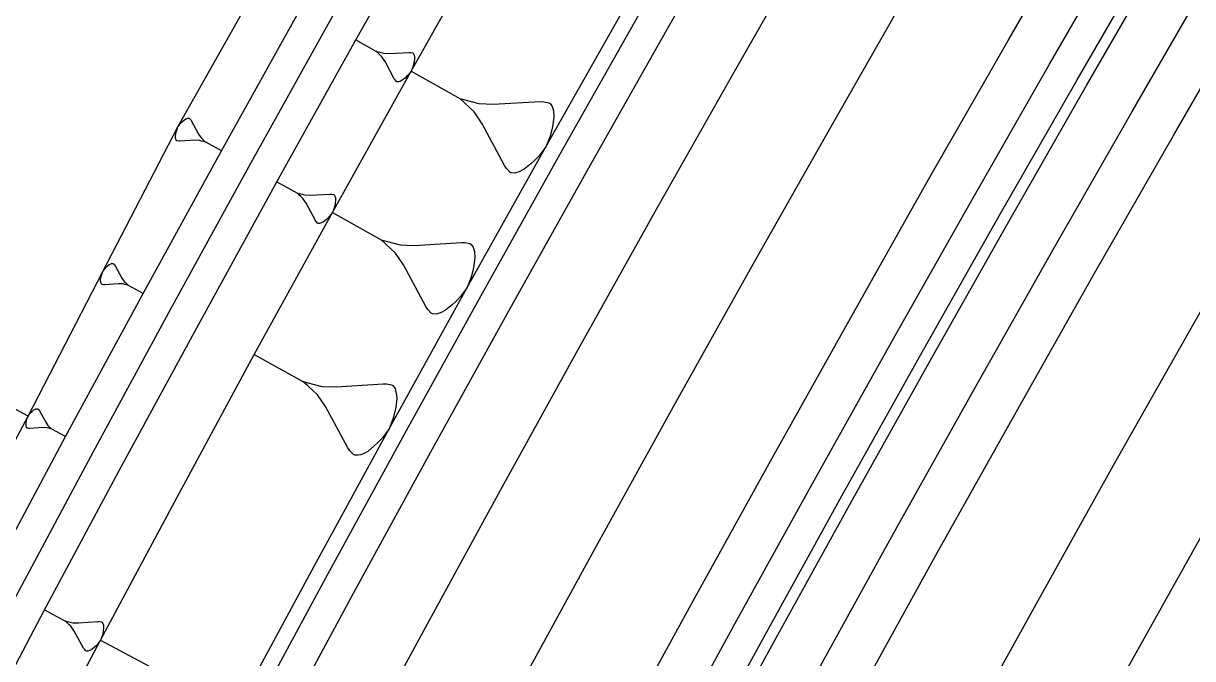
# Model space of a CAD drawing. Extents: x 386614 to 387594, y 803230 to 804419.
# Drawn here: x 387253.57 to 387290.4, y 804059.15 to 804079.15 of the extents above; entities that cross this region are included whole.
import ezdxf

# ---------------------------------------------------------------- set-up
doc = ezdxf.new("R2010")
doc.units = 0
doc.layers.get('0').update_dxf_attribs({"linetype": 'CONTINUOUS'})

msp = doc.modelspace()

# ---------------------------------------------------------------- linework, layer by layer
at = {"color": 7}
for p, q in [((387264.0441, 804078.6297), (387264.6731, 804078.276)), ((387264.6731, 804078.276), (387264.7551, 804078.2535)), ((387264.7349, 804078.2176), (387264.6731, 804078.276)), ((387264.7967, 804078.1592), (387264.7349, 804078.2176)), ((387264.7551, 804078.2535), (387264.8371, 804078.231)), ((387264.8585, 804078.1008), (387264.7967, 804078.1592)), ((387264.8371, 804078.231), (387264.9191, 804078.2086)), ((387264.9618, 804077.948), (387264.8585, 804078.1008)), ((387264.9191, 804078.2086), (387265.1033, 804078.1996)), ((387265.2494, 804077.4078), (387264.9618, 804077.948)), ((387265.1033, 804078.1996), (387265.7143, 804078.2345)), ((387265.7143, 804078.2345), (387265.7604, 804078.2323)), ((387265.7604, 804078.2323), (387265.8244, 804078.2199)), ((387265.8244, 804078.2199), (387265.8423, 804078.2098)), ((387265.8423, 804078.2098), (387265.8682, 804078.1717)), ((387265.875, 804077.9313), (387265.8626, 804077.8673)), ((387265.8682, 804078.1717), (387265.876, 804078.1436)), ((387265.8895, 804078.0414), (387265.875, 804077.9313)), ((387265.876, 804078.1436), (387265.8839, 804078.1155)), ((387265.8839, 804078.1155), (387265.8895, 804078.0414)), ((387265.7874, 804077.6494), (387265.6987, 804077.5337)), ((387265.8402, 804077.7853), (387265.7874, 804077.6494)), ((387265.7874, 804077.6494), (387267.318, 804076.7886)), ((387265.8626, 804077.8673), (387265.8402, 804077.7853)), ((387265.2753, 804077.3696), (387265.2494, 804077.4078)), ((387265.3191, 804077.3213), (387265.2753, 804077.3696)), ((387265.337, 804077.3112), (387265.3191, 804077.3213)), ((387265.3831, 804077.309), (387265.337, 804077.3112)), ((387265.4112, 804077.3169), (387265.3831, 804077.309)), ((387265.4392, 804077.3247), (387265.4112, 804077.3169)), ((387265.5055, 804077.3584), (387265.4392, 804077.3247)), ((387265.592, 804077.4281), (387265.5055, 804077.3584)), ((387265.6403, 804077.4719), (387265.592, 804077.4281)), ((387265.6987, 804077.5337), (387265.6403, 804077.4719)), ((387267.318, 804076.7886), (387267.5176, 804076.734)), ((387267.4684, 804076.6465), (387267.318, 804076.7886)), ((387267.6187, 804076.5044), (387267.4684, 804076.6465)), ((387267.5176, 804076.734), (387267.7171, 804076.6794)), ((387267.7691, 804076.3623), (387267.6187, 804076.5044)), ((387267.7171, 804076.6794), (387267.9166, 804076.6247)), ((387267.9166, 804076.6247), (387268.3649, 804076.6029)), ((387268.3649, 804076.6029), (387269.8517, 804076.6878)), ((387269.8517, 804076.6878), (387269.9637, 804076.6824)), ((387269.9637, 804076.6824), (387270.1195, 804076.6523)), ((387270.1195, 804076.6523), (387270.1633, 804076.6278)), ((387270.1633, 804076.6278), (387270.2261, 804076.5348)), ((387270.2261, 804076.5348), (387270.2453, 804076.4665)), ((387270.2453, 804076.4665), (387270.2644, 804076.3982)), ((387258.5914, 804076.0692), (387258.6588, 804076.1241)), ((387258.6588, 804076.1241), (387258.7105, 804076.1507)), ((387258.7105, 804076.1507), (387258.7324, 804076.1569)), ((387258.7324, 804076.1569), (387258.7544, 804076.1632)), ((387258.7544, 804076.1632), (387258.7904, 804076.1616)), ((387258.7904, 804076.1616), (387258.8045, 804076.1538)), ((387258.8045, 804076.1538), (387258.839, 804076.1161)), ((387258.839, 804076.1161), (387258.8594, 804076.0864)), ((387268.0206, 804075.9907), (387267.7691, 804076.3623)), ((387270.2781, 804076.2178), (387270.2426, 804075.9499)), ((387270.2644, 804076.3982), (387270.2781, 804076.2178)), ((387258.3718, 804075.6743), (387258.3812, 804075.7245)), ((387258.3812, 804075.7245), (387258.3985, 804075.7888)), ((387258.3985, 804075.7888), (387258.4393, 804075.8953)), ((387258.4393, 804075.8953), (387258.5083, 804075.9862)), ((387258.5083, 804075.9862), (387258.5537, 804076.0348)), ((387258.5537, 804076.0348), (387258.5914, 804076.0692)), ((387258.8594, 804076.0864), (387259.0865, 804075.6647)), ((387268.7204, 804074.6761), (387268.0206, 804075.9907)), ((387270.2126, 804075.7942), (387270.1579, 804075.5946)), ((387270.2426, 804075.9499), (387270.2126, 804075.7942)), ((387258.3608, 804075.5881), (387258.3718, 804075.6743)), ((387258.3654, 804075.5302), (387258.3608, 804075.5881)), ((387258.3717, 804075.5082), (387258.3654, 804075.5302)), ((387258.378, 804075.4863), (387258.3717, 804075.5082)), ((387258.3983, 804075.4565), (387258.378, 804075.4863)), ((387258.4124, 804075.4486), (387258.3983, 804075.4565)), ((387258.4626, 804075.4392), (387258.4124, 804075.4486)), ((387258.4986, 804075.4376), (387258.4626, 804075.4392)), ((387258.9767, 804075.4672), (387258.4986, 804075.4376)), ((387259.1209, 804075.4609), (387258.9767, 804075.4672)), ((387259.0865, 804075.6647), (387259.1679, 804075.5455)), ((387259.1851, 804075.4436), (387259.1209, 804075.4609)), ((387259.1679, 804075.5455), (387259.2165, 804075.5)), ((387259.2494, 804075.4264), (387259.1851, 804075.4436)), ((387259.2165, 804075.5), (387259.2651, 804075.4546)), ((387259.3136, 804075.4091), (387259.2494, 804075.4264)), ((387259.2651, 804075.4546), (387259.3136, 804075.4091)), ((387259.8072, 804075.1346), (387259.3136, 804075.4091)), ((387270.1579, 804075.5946), (387270.0295, 804075.2639)), ((387270.0295, 804075.2639), (387269.8136, 804074.9824)), ((387268.7833, 804074.5832), (387268.7204, 804074.6761)), ((387269.554, 804074.7254), (387269.3436, 804074.5559)), ((387269.6715, 804074.832), (387269.554, 804074.7254)), ((387269.8136, 804074.9824), (387269.6715, 804074.832)), ((387268.8899, 804074.4657), (387268.7833, 804074.5832)), ((387268.9336, 804074.4411), (387268.8899, 804074.4657)), ((387269.0457, 804074.4356), (387268.9336, 804074.4411)), ((387269.114, 804074.4548), (387269.0457, 804074.4356)), ((387269.1823, 804074.4739), (387269.114, 804074.4548)), ((387269.3436, 804074.5559), (387269.1823, 804074.4739)), ((387261.5551, 804074.1626), (387262.1858, 804073.8119)), ((387262.1858, 804073.8119), (387262.2679, 804073.7899)), ((387262.2479, 804073.7538), (387262.1858, 804073.8119)), ((387262.31, 804073.6957), (387262.2479, 804073.7538)), ((387262.2679, 804073.7899), (387262.35, 804073.7678)), ((387262.372, 804073.6376), (387262.31, 804073.6957)), ((387262.35, 804073.7678), (387262.4321, 804073.7457)), ((387262.4761, 804073.4854), (387262.372, 804073.6376)), ((387262.4321, 804073.7457), (387262.6164, 804073.7377)), ((387262.6164, 804073.7377), (387263.2272, 804073.7755)), ((387263.2272, 804073.7755), (387263.2733, 804073.7734)), ((387263.2733, 804073.7734), (387263.3373, 804073.7614)), ((387263.3373, 804073.7614), (387263.3554, 804073.7514)), ((387263.3554, 804073.7514), (387263.3814, 804073.7133)), ((387263.3814, 804073.7133), (387263.3894, 804073.6853)), ((387263.4034, 804073.5831), (387263.3893, 804073.473)), ((387263.3894, 804073.6853), (387263.3974, 804073.6572)), ((387263.3974, 804073.6572), (387263.4034, 804073.5831)), ((387262.7663, 804072.9465), (387262.4761, 804073.4854)), ((387263.3031, 804073.1907), (387263.2149, 804073.0745)), ((387263.3552, 804073.3268), (387263.3031, 804073.1907)), ((387263.3031, 804073.1907), (387264.8353, 804072.3386)), ((387263.3773, 804073.4089), (387263.3552, 804073.3268)), ((387263.3893, 804073.473), (387263.3773, 804073.4089)), ((387262.7923, 804072.9085), (387262.7663, 804072.9465)), ((387262.8363, 804072.8604), (387262.7923, 804072.9085)), ((387262.8543, 804072.8504), (387262.8363, 804072.8604)), ((387262.9004, 804072.8484), (387262.8543, 804072.8504)), ((387262.9284, 804072.8564), (387262.9004, 804072.8484)), ((387262.9565, 804072.8644), (387262.9284, 804072.8564)), ((387263.0226, 804072.8984), (387262.9565, 804072.8644)), ((387263.1087, 804072.9684), (387263.0226, 804072.8984)), ((387263.1568, 804073.0125), (387263.1087, 804072.9684)), ((387263.2149, 804073.0745), (387263.1568, 804073.0125)), ((387264.8353, 804072.3386), (387265.0348, 804072.285)), ((387264.9861, 804072.1974), (387264.8353, 804072.3386)), ((387265.1369, 804072.0563), (387264.9861, 804072.1974)), ((387265.0348, 804072.285), (387265.2343, 804072.2314)), ((387265.2877, 804071.9151), (387265.1369, 804072.0563)), ((387265.2343, 804072.2314), (387265.4337, 804072.1778)), ((387265.4337, 804072.1778), (387265.8813, 804072.1582)), ((387265.8813, 804072.1582), (387267.3653, 804072.25)), ((387267.3653, 804072.25), (387267.4772, 804072.2451)), ((387267.4772, 804072.2451), (387267.6329, 804072.2158)), ((387267.6329, 804072.2158), (387267.6767, 804072.1915)), ((387267.6767, 804072.1915), (387267.7399, 804072.099)), ((387267.7399, 804072.099), (387267.7593, 804072.0309)), ((387265.5405, 804071.5453), (387265.2877, 804071.9151)), ((387267.7933, 804071.7828), (387267.7591, 804071.5152)), ((387267.7593, 804072.0309), (387267.7788, 804071.9628)), ((387267.7788, 804071.9628), (387267.7933, 804071.7828)), ((387256.0356, 804071.243), (387256.0728, 804071.3415)), ((387256.0728, 804071.3415), (387256.1361, 804071.4257)), ((387256.1361, 804071.4257), (387256.1778, 804071.4707)), ((387256.1778, 804071.4707), (387256.2124, 804071.5027)), ((387256.2124, 804071.5027), (387256.2744, 804071.5536)), ((387256.2744, 804071.5536), (387256.322, 804071.5784)), ((387256.322, 804071.5784), (387256.3423, 804071.5843)), ((387256.3423, 804071.5843), (387256.3625, 804071.5902)), ((387256.3625, 804071.5902), (387256.3958, 804071.5889)), ((387256.3958, 804071.5889), (387256.4088, 804071.5817)), ((387256.4088, 804071.5817), (387256.4408, 804071.5471)), ((387256.4408, 804071.5471), (387256.4597, 804071.5197)), ((387256.4597, 804071.5197), (387256.6712, 804071.1315)), ((387266.2455, 804070.2362), (387265.5405, 804071.5453)), ((387267.7299, 804071.3595), (387267.6763, 804071.16)), ((387267.7591, 804071.5152), (387267.7299, 804071.3595)), ((387256.0017, 804071.0576), (387256.0115, 804071.1373)), ((387256.0063, 804071.0041), (387256.0017, 804071.0576)), ((387256.0121, 804070.9839), (387256.0063, 804071.0041)), ((387256.0115, 804071.1373), (387256.0199, 804071.1836)), ((387256.018, 804070.9637), (387256.0121, 804070.9839)), ((387256.0369, 804070.9363), (387256.018, 804070.9637)), ((387256.0199, 804071.1836), (387256.0356, 804071.243)), ((387256.05, 804070.9291), (387256.0369, 804070.9363)), ((387256.5707, 804070.9487), (387256.1296, 804070.9193)), ((387256.7038, 804070.9435), (387256.5707, 804070.9487)), ((387256.6712, 804071.1315), (387256.7469, 804071.0218)), ((387256.7632, 804070.9279), (387256.7038, 804070.9435)), ((387256.7469, 804071.0218), (387256.7919, 804070.9801)), ((387256.7919, 804070.9801), (387256.837, 804070.9383)), ((387256.837, 804070.9383), (387256.882, 804070.8966)), ((387267.6763, 804071.16), (387267.5496, 804070.8292)), ((387256.0963, 804070.9206), (387256.05, 804070.9291)), ((387256.1296, 804070.9193), (387256.0963, 804070.9206)), ((387256.8226, 804070.9122), (387256.7632, 804070.9279)), ((387256.882, 804070.8966), (387256.8226, 804070.9122)), ((387257.3388, 804070.6454), (387256.882, 804070.8966)), ((387267.5496, 804070.8292), (387267.3355, 804070.5471)), ((387266.3087, 804070.1437), (387266.2455, 804070.2362)), ((387267.0775, 804070.2894), (387266.8682, 804070.1192)), ((387267.1943, 804070.3964), (387267.0775, 804070.2894)), ((387267.3355, 804070.5471), (387267.1943, 804070.3964)), ((387266.4157, 804070.0269), (387266.3087, 804070.1437)), ((387266.4595, 804070.0025), (387266.4157, 804070.0269)), ((387266.5714, 804069.9976), (387266.4595, 804070.0025)), ((387266.6395, 804070.0171), (387266.5714, 804069.9976)), ((387266.7076, 804070.0365), (387266.6395, 804070.0171)), ((387266.8682, 804070.1192), (387266.7076, 804070.0365)), ((387260.8439, 804068.7181), (387262.3763, 804067.8754)), ((387262.3763, 804067.8754), (387262.5755, 804067.8229)), ((387262.5274, 804067.7354), (387262.3763, 804067.8754)), ((387262.6785, 804067.5953), (387262.5274, 804067.7354)), ((387262.5755, 804067.8229), (387262.7748, 804067.7704)), ((387262.7748, 804067.7704), (387262.974, 804067.7179)), ((387262.974, 804067.7179), (387263.4205, 804067.7004)), ((387263.4205, 804067.7004), (387264.9003, 804067.7991)), ((387264.9003, 804067.7991), (387265.012, 804067.7947)), ((387265.012, 804067.7947), (387265.1674, 804067.7663)), ((387265.1674, 804067.7663), (387265.2112, 804067.7422)), ((387265.2112, 804067.7422), (387265.2747, 804067.6503)), ((387265.2747, 804067.6503), (387265.2944, 804067.5824)), ((387253.7185, 804066.7824), (387252.609, 804067.3856)), ((387262.8295, 804067.4552), (387262.6785, 804067.5953)), ((387263.0835, 804067.0875), (387262.8295, 804067.4552)), ((387265.2944, 804067.5824), (387265.3141, 804067.5146)), ((387265.3294, 804067.3351), (387265.2966, 804067.068)), ((387265.3141, 804067.5146), (387265.3294, 804067.3351)), ((387253.7756, 804066.8615), (387253.8142, 804066.9035)), ((387253.8142, 804066.9035), (387253.8462, 804066.9334)), ((387253.8462, 804066.9334), (387253.9035, 804066.9809)), ((387253.9035, 804066.9809), (387253.9476, 804067.0041)), ((387253.9476, 804067.0041), (387253.9664, 804067.0097)), ((387253.9664, 804067.0097), (387253.9851, 804067.0152)), ((387253.9851, 804067.0152), (387254.016, 804067.0142)), ((387254.016, 804067.0142), (387254.0282, 804067.0076)), ((387254.0282, 804067.0076), (387254.058, 804066.9756)), ((387254.058, 804066.9756), (387254.0757, 804066.9502)), ((387254.0757, 804066.9502), (387254.2738, 804066.5907)), ((387263.7929, 804065.785), (387263.0835, 804067.0875)), ((387265.2682, 804066.9126), (387265.2157, 804066.7134)), ((387265.2966, 804067.068), (387265.2682, 804066.9126)), ((387253.6525, 804066.5192), (387253.6612, 804066.5932)), ((387253.657, 804066.4695), (387253.6525, 804066.5192)), ((387253.6612, 804066.5932), (387253.6689, 804066.6362)), ((387253.6689, 804066.6362), (387253.6832, 804066.6914)), ((387253.6832, 804066.6914), (387253.7172, 804066.7831)), ((387253.7172, 804066.7831), (387253.7756, 804066.8615)), ((387254.2738, 804066.5907), (387254.3445, 804066.4893)), ((387265.2157, 804066.7134), (387265.0909, 804066.3828)), ((387253.6625, 804066.4508), (387253.657, 804066.4695)), ((387253.6681, 804066.432), (387253.6625, 804066.4508)), ((387253.6858, 804066.4067), (387253.6681, 804066.432)), ((387253.6979, 804066.4001), (387253.6858, 804066.4067)), ((387253.741, 804066.3924), (387253.6979, 804066.4001)), ((387253.7719, 804066.3913), (387253.741, 804066.3924)), ((387254.1813, 804066.4206), (387253.7719, 804066.3913)), ((387254.3049, 804066.4164), (387254.1813, 804066.4206)), ((387254.3601, 804066.4021), (387254.3049, 804066.4164)), ((387254.3445, 804066.4893), (387254.3865, 804066.4507)), ((387254.4153, 804066.3878), (387254.3601, 804066.4021)), ((387254.3865, 804066.4507), (387254.4285, 804066.4121)), ((387254.4705, 804066.3735), (387254.4153, 804066.3878)), ((387254.4285, 804066.4121), (387254.4705, 804066.3735)), ((387254.8958, 804066.1424), (387254.4705, 804066.3735)), ((387265.0909, 804066.3828), (387264.8786, 804066.1004)), ((387263.8564, 804065.6931), (387263.7929, 804065.785)), ((387264.6225, 804065.8421), (387264.4146, 804065.6713)), ((387264.7385, 804065.9493), (387264.6225, 804065.8421)), ((387264.8786, 804066.1004), (387264.7385, 804065.9493)), ((387263.9637, 804065.5771), (387263.8564, 804065.6931)), ((387264.0074, 804065.553), (387263.9637, 804065.5771)), ((387264.1191, 804065.5487), (387264.0074, 804065.553)), ((387264.1869, 804065.5684), (387264.1191, 804065.5487)), ((387264.2548, 804065.5881), (387264.1869, 804065.5684)), ((387264.4146, 804065.6713), (387264.2548, 804065.5881)), ((387254.2397, 804060.6788), (387254.8753, 804060.3372)), ((387254.8753, 804060.3372), (387254.9577, 804060.3163)), ((387254.9382, 804060.2799), (387254.8753, 804060.3372)), ((387255.0011, 804060.2227), (387254.9382, 804060.2799)), ((387254.9577, 804060.3163), (387255.0402, 804060.2954)), ((387255.0402, 804060.2954), (387255.1226, 804060.2745)), ((387255.1226, 804060.2745), (387255.3069, 804060.269)), ((387255.3069, 804060.269), (387255.9171, 804060.3156)), ((387255.9171, 804060.3156), (387255.9632, 804060.3142)), ((387255.9632, 804060.3142), (387256.0275, 804060.3031)), ((387256.0275, 804060.3031), (387256.0456, 804060.2933)), ((387256.0456, 804060.2933), (387256.0722, 804060.2556)), ((387256.0722, 804060.2556), (387256.0806, 804060.2277)), ((387255.064, 804060.1655), (387255.0011, 804060.2227)), ((387255.1702, 804060.0148), (387255.064, 804060.1655)), ((387255.4681, 804059.4802), (387255.1702, 804060.0148)), ((387256.0724, 804059.9512), (387256.0515, 804059.8688)), ((387256.0835, 804060.0155), (387256.0724, 804059.9512)), ((387256.0806, 804060.2277), (387256.089, 804060.1998)), ((387256.096, 804060.1258), (387256.0835, 804060.0155)), ((387256.089, 804060.1998), (387256.096, 804060.1258)), ((387255.8576, 804059.5517), (387255.8102, 804059.5069)), ((387255.9148, 804059.6145), (387255.8576, 804059.5517)), ((387256.0013, 804059.7319), (387255.9148, 804059.6145)), ((387256.0515, 804059.8688), (387256.0013, 804059.7319)), ((387256.0013, 804059.7319), (387257.5297, 804058.9104)), ((387255.4946, 804059.4425), (387255.4681, 804059.4802)), ((387255.5394, 804059.395), (387255.4946, 804059.4425)), ((387255.5575, 804059.3853), (387255.5394, 804059.395)), ((387255.6036, 804059.3839), (387255.5575, 804059.3853)), ((387255.6315, 804059.3923), (387255.6036, 804059.3839)), ((387255.6594, 804059.4007), (387255.6315, 804059.3923)), ((387255.7251, 804059.4357), (387255.6594, 804059.4007)), ((387255.8102, 804059.5069), (387255.7251, 804059.4357))]:
    msp.add_line(p, q, dxfattribs=at)
at = {"color": 1, "linetype": 'CONTINUOUS'}
for points in [[(387229.6418, 804015.782), (387231.8235, 804020.4154), (387234.0273, 804025.0386), (387236.2532, 804029.6514), (387238.5012, 804034.2537), (387240.7711, 804038.8454), (387243.0629, 804043.4264), (387243.2953, 804043.8879), (387245.3782, 804047.9959), (387247.7192, 804052.5523), (387250.0859, 804057.0957), (387252.4781, 804061.6257), (387254.8958, 804066.1424), (387257.3388, 804070.6454), (387259.8072, 804075.1346), (387262.3008, 804079.61), (387264.8196, 804084.0712), (387267.3634, 804088.5183), (387269.9321, 804092.9509), (387270.7563, 804094.361), (387272.5257, 804097.369), (387274.0902, 804100)], [(387239.4563, 804016.725), (387241.6788, 804021.2941), (387243.9231, 804025.8525), (387246.189, 804030.4002), (387248.4766, 804034.9371), (387250.7858, 804039.463), (387251.0199, 804039.9189), (387253.1165, 804043.9778), (387255.4686, 804048.4815), (387257.8422, 804052.974), (387260.2372, 804057.4551), (387262.6534, 804061.9247), (387265.0909, 804066.3828), (387267.5496, 804070.8292), (387270.0295, 804075.2639), (387272.5305, 804079.6867), (387275.0524, 804084.0976), (387277.5954, 804088.4964), (387278.4105, 804089.8962), (387280.1593, 804092.883), (387282.744, 804097.2574), (387284.3822, 804100)], [(387239.9064, 804016.5074), (387242.1279, 804021.0743), (387244.3711, 804025.6306), (387246.636, 804030.1762), (387248.9225, 804034.7109), (387251.2306, 804039.2347), (387251.4646, 804039.6904), (387253.5602, 804043.7474), (387255.9113, 804048.249), (387258.2837, 804052.7393), (387260.6776, 804057.2183), (387263.0927, 804061.6859), (387265.5291, 804066.1419), (387267.9866, 804070.5862), (387270.4653, 804075.0188), (387272.9651, 804079.4396), (387275.4859, 804083.8484), (387278.0277, 804088.2451), (387278.8424, 804089.6443), (387280.5903, 804092.6297), (387283.1739, 804097.002), (387284.9646, 804100)], [(387256.0205, 804019.8607), (387258.2578, 804024.3508), (387260.5165, 804028.8303), (387262.7964, 804033.2989), (387263.0276, 804033.7491), (387265.0976, 804037.7567), (387267.42, 804042.2034), (387269.7635, 804046.639), (387272.1282, 804051.0634), (387274.5139, 804055.4765), (387276.9206, 804059.8782), (387279.3482, 804064.2684), (387281.7966, 804068.6469), (387284.2659, 804073.0138), (387286.756, 804077.3688), (387289.2668, 804081.712), (387290.0716, 804083.0941), (387291.7982, 804086.0431), (387294.3503, 804090.3621), (387296.9228, 804094.669), (387299.5159, 804098.9635), (387300, 804099.7567)], [(387256.3342, 804019.7053), (387258.5707, 804024.194), (387260.8286, 804028.672), (387263.1078, 804033.1391), (387263.3389, 804033.5891), (387265.4082, 804037.5954), (387267.7298, 804042.0406), (387270.0726, 804046.4748), (387272.4365, 804050.8977), (387274.8214, 804055.3093), (387277.2272, 804059.7095), (387279.654, 804064.0983), (387282.1017, 804068.4754), (387284.5702, 804072.8408), (387287.0594, 804077.1944), (387289.5694, 804081.5361), (387290.3739, 804082.9177), (387292.1, 804085.8658), (387294.6512, 804090.1834), (387297.2229, 804094.4888), (387299.8151, 804098.7819), (387300, 804099.0848)], [(387230.6171, 804020.9987), (387232.8237, 804025.6276), (387235.0524, 804030.2461), (387237.3032, 804034.8541), (387239.576, 804039.4516), (387241.8707, 804044.0383), (387242.1034, 804044.5003), (387244.189, 804048.6134), (387246.5329, 804053.1755), (387248.9026, 804057.7245), (387251.2978, 804062.2602), (387253.7185, 804066.7824)]]:
    msp.add_lwpolyline(points, dxfattribs=at)
at = {"color": 7, "linetype": 'CONTINUOUS'}
for points in [[(387232.7238, 804019.9801), (387234.9255, 804024.599), (387237.1493, 804029.2075), (387239.3951, 804033.8056), (387241.6629, 804038.3931), (387243.9526, 804042.9698), (387244.1848, 804043.4309), (387246.2657, 804047.535), (387248.6045, 804052.0873), (387250.9689, 804056.6264), (387253.3589, 804061.1523), (387255.7743, 804065.6647), (387258.2151, 804070.1635), (387260.6812, 804074.6486), (387263.1725, 804079.1198), (387265.6889, 804083.5769), (387268.2303, 804088.0198), (387270.7967, 804092.4484), (387271.6201, 804093.8572), (387273.3879, 804096.8624), (387275.2536, 804100)], [(387233.6241, 804019.5448), (387235.8237, 804024.1594), (387238.0454, 804028.7637), (387240.2891, 804033.3575), (387242.5548, 804037.9407), (387244.8423, 804042.5133), (387245.0742, 804042.9739), (387247.1532, 804047.0742), (387249.4898, 804051.6222), (387251.852, 804056.1572), (387254.2397, 804060.6788), (387256.6529, 804065.1871), (387259.0914, 804069.6817), (387261.5551, 804074.1626), (387264.0441, 804078.6297), (387266.5582, 804083.0826), (387269.0972, 804087.5214), (387271.6612, 804091.9458), (387272.4839, 804093.3533), (387274.25, 804096.3557), (387276.4171, 804100)], [(387235.4247, 804018.6743), (387237.6202, 804023.2803), (387239.8377, 804027.876), (387242.0771, 804032.4613), (387244.3384, 804037.036), (387246.6216, 804041.6001), (387246.8531, 804042.0598), (387248.9282, 804046.1526), (387251.2604, 804050.6921), (387253.6181, 804055.2187), (387256.0013, 804059.7319), (387258.41, 804064.2318), (387260.8439, 804068.7181), (387263.3031, 804073.1907), (387265.7874, 804077.6494), (387268.2968, 804082.0941), (387270.8311, 804086.5246), (387273.3903, 804090.9407), (387274.2114, 804092.3456), (387275.9743, 804095.3424), (387278.583, 804099.7294), (387278.746, 804100)], [(387245.2717, 804019.5358), (387247.5075, 804024.0772), (387249.765, 804028.6078), (387252.044, 804033.1276), (387254.3445, 804037.6366), (387254.5777, 804038.0908), (387256.6664, 804042.1345), (387259.0098, 804046.6213), (387261.3745, 804051.0969), (387263.7604, 804055.5612), (387266.1676, 804060.0141), (387268.596, 804064.4555), (387271.0455, 804068.8853), (387273.5161, 804073.3033), (387276.0076, 804077.7096), (387278.5202, 804082.1039), (387281.0536, 804086.4862), (387281.8656, 804087.8807), (387283.6079, 804090.8564), (387286.1829, 804095.2143), (387288.7787, 804099.56), (387289.0443, 804100)], [(387248.4154, 804017.9973), (387250.6439, 804022.5237), (387252.8939, 804027.0394), (387255.1654, 804031.5444), (387257.4583, 804036.0385), (387257.6908, 804036.4912), (387259.7727, 804040.5216), (387262.1083, 804044.9937), (387264.4652, 804049.4545), (387266.8433, 804053.9041), (387269.2426, 804058.3424), (387271.6629, 804062.7691), (387274.1044, 804067.1843), (387276.5668, 804071.5878), (387279.0502, 804075.9795), (387281.5544, 804080.3594), (387284.0795, 804084.7273), (387284.8889, 804086.1172), (387286.6254, 804089.0831), (387289.1919, 804093.4267), (387291.7792, 804097.758), (387293.1329, 804100)], [(387251.5591, 804016.4589), (387253.7803, 804020.9703), (387256.0229, 804025.4711), (387258.2869, 804029.9612), (387260.5722, 804034.4404), (387260.8039, 804034.8916), (387262.8789, 804038.9087), (387265.2068, 804043.366), (387267.5559, 804047.8121), (387269.9261, 804052.247), (387272.3175, 804056.6706), (387274.7299, 804061.0827), (387277.1632, 804065.4833), (387279.6175, 804069.8723), (387282.0927, 804074.2495), (387284.5887, 804078.6149), (387287.1054, 804082.9683), (387287.9121, 804084.3537), (387289.6429, 804087.3097), (387292.201, 804091.639), (387294.7796, 804095.9561), (387297.2214, 804100)], [(387253.7172, 804066.7831), (387256.0728, 804071.3415), (387258.4393, 804075.8953), (387260.955, 804080.3668), (387263.4926, 804084.8257), (387266.0302, 804089.2847), (387268.5278, 804093.7672), (387269.3125, 804095.2032), (387270.986, 804098.2739), (387271.8931, 804100)], [(387259.1569, 804018.3073), (387261.3868, 804022.7825), (387263.6379, 804027.2471), (387265.9103, 804031.7009), (387266.1407, 804032.1495), (387268.2038, 804036.1438), (387270.5185, 804040.5757), (387272.8543, 804044.9966), (387275.2111, 804049.4063), (387277.5888, 804053.8047), (387279.9875, 804058.1918), (387282.407, 804062.5674), (387284.8474, 804066.9314), (387287.3085, 804071.2838), (387289.7903, 804075.6243), (387292.2927, 804079.953), (387293.0949, 804081.3305), (387294.8158, 804084.2698), (387297.3593, 804088.5745), (387299.9233, 804092.867), (387300, 804092.994)], [(387254.1825, 804000), (387255.7538, 804003.3101), (387257.9123, 804007.8017), (387260.0921, 804012.283), (387262.2933, 804016.7538), (387264.5157, 804021.2141), (387266.7593, 804025.6638), (387269.0241, 804030.1028), (387269.2537, 804030.5499), (387271.31, 804034.5309), (387273.617, 804038.9481), (387275.945, 804043.3542), (387278.2939, 804047.7492), (387280.6637, 804052.133), (387283.0544, 804056.5054), (387285.4659, 804060.8664), (387287.8981, 804065.2159), (387290.351, 804069.5537), (387292.8245, 804073.8798), (387295.3186, 804078.1941), (387296.1181, 804079.567), (387297.8333, 804082.4965), (387300, 804086.1634)], [(387258.0568, 804000), (387258.912, 804001.8016), (387261.0633, 804006.2782), (387263.2359, 804010.7445), (387265.4296, 804015.2004), (387267.6446, 804019.6458), (387269.8808, 804024.0806), (387272.138, 804028.5047), (387272.3668, 804028.9503), (387274.4163, 804032.918), (387276.7155, 804037.3204), (387279.0357, 804041.7118), (387281.3768, 804046.0921), (387283.7387, 804050.4612), (387286.1214, 804054.819), (387288.5248, 804059.1655), (387290.9489, 804063.5004), (387293.3936, 804067.8237), (387295.8588, 804072.1353), (387298.3446, 804076.4352), (387299.1413, 804077.8035), (387300, 804079.2701)]]:
    msp.add_lwpolyline(points, dxfattribs=at)
at = {"color": 2, "linetype": 'CONTINUOUS'}
for points in [[(387240.8067, 804016.0721), (387243.0261, 804020.6347), (387245.2672, 804025.1868), (387247.53, 804029.7281), (387249.8144, 804034.2585), (387252.1203, 804038.7781), (387252.3541, 804039.2333), (387254.4477, 804043.2866), (387256.7966, 804047.7839), (387259.1668, 804052.2701), (387261.5584, 804056.7449), (387263.9712, 804061.2082), (387266.4053, 804065.6601), (387268.8606, 804070.1002), (387271.337, 804074.5287), (387273.8344, 804078.9453), (387276.3528, 804083.3499), (387278.8922, 804087.7425), (387279.7062, 804089.1404), (387281.4525, 804092.123), (387284.0336, 804096.4912), (387286.1295, 804100)], [(387255.1244, 804020.3045), (387257.3638, 804024.7989), (387259.6246, 804029.2826), (387261.9067, 804033.7555), (387262.1381, 804034.2061), (387264.2101, 804038.2175), (387266.5347, 804042.6684), (387268.8805, 804047.1083), (387271.2474, 804051.5369), (387273.6353, 804055.9541), (387276.0443, 804060.36), (387278.4742, 804064.7543), (387280.925, 804069.1371), (387283.3967, 804073.5081), (387285.8891, 804077.8672), (387288.4023, 804082.2145), (387289.2078, 804083.5979), (387290.9361, 804086.5498), (387293.4906, 804090.8729), (387296.0656, 804095.1838), (387298.6611, 804099.4824), (387298.977, 804100)], [(387257.8127, 804018.973), (387260.0458, 804023.4546), (387262.3001, 804027.9256), (387264.5757, 804032.3857), (387264.8065, 804032.835), (387266.8726, 804036.835), (387269.1906, 804041.2733), (387271.5297, 804045.7005), (387273.8898, 804050.1165), (387276.271, 804054.5212), (387278.6731, 804058.9145), (387281.0961, 804063.2964), (387283.5399, 804067.6666), (387286.0045, 804072.0252), (387288.4899, 804076.372), (387290.9959, 804080.7069), (387291.7992, 804082.0863), (387293.5225, 804085.0298), (387296.0697, 804089.3406), (387298.6374, 804093.6393), (387300, 804095.8959)]]:
    msp.add_lwpolyline(points, dxfattribs=at)
at = {"color": 3, "linetype": 'CONTINUOUS'}
msp.add_lwpolyline([(387259.1569, 804018.3073), (387261.3868, 804022.7825), (387263.6379, 804027.2471), (387265.9103, 804031.7009), (387266.1407, 804032.1495), (387268.2038, 804036.1438), (387270.5185, 804040.5757), (387272.8543, 804044.9966), (387275.2111, 804049.4063), (387277.5888, 804053.8047), (387279.9875, 804058.1918), (387282.407, 804062.5674), (387284.8474, 804066.9314), (387287.3085, 804071.2838), (387289.7903, 804075.6243), (387292.2927, 804079.953), (387293.0949, 804081.3305), (387294.8158, 804084.2698), (387297.3593, 804088.5745), (387299.9233, 804092.867), (387300, 804092.994)], dxfattribs=at)

doc.saveas('drawing.dxf')
